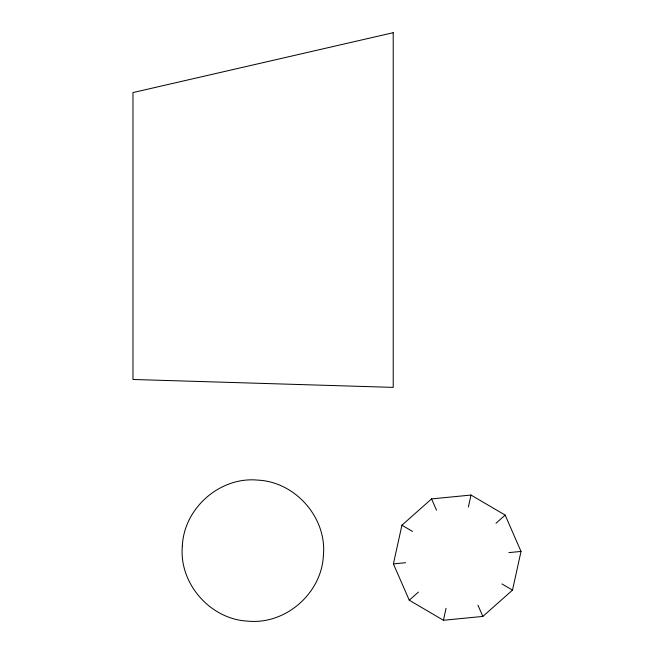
<?xml version="1.0" encoding="UTF-8"?>
<svg xmlns="http://www.w3.org/2000/svg" width="654" height="654" viewBox="0 0 654 654"><rect width="100%" height="100%" fill="white"/><g stroke="black" fill="none" stroke-linecap="round" stroke-linejoin="round"><path stroke-width="0.98" d="M393.406 563.895L401.932 525.195L431.566 498.904L471.003 495.053L505.174 515.115L521.017 551.428L512.499 590.121L482.856 616.42L443.428 620.27L409.257 600.209L393.406 563.895L405.594 562.702M443.428 620.27L446.061 608.31M468.37 507.005L471.003 495.053M409.257 600.209L418.421 592.083M496.01 523.241L505.174 515.115M508.837 552.622L521.017 551.428M401.932 525.195L412.486 531.4M501.937 583.924L512.499 590.121M431.566 498.904L436.471 510.128M477.96 605.195L482.856 616.42M182.368 545.763C178.689 583.466 210.335 619.444 248.005 621.145C285.716 624.823 321.694 593.178 323.395 555.508C327.065 517.796 295.42 481.818 257.75 480.118C220.046 476.439 184.06 508.084 182.368 545.763M393.209 32.7L132.983 92.566L132.983 379.475L393.209 387.381L393.209 32.7"/></g></svg>
